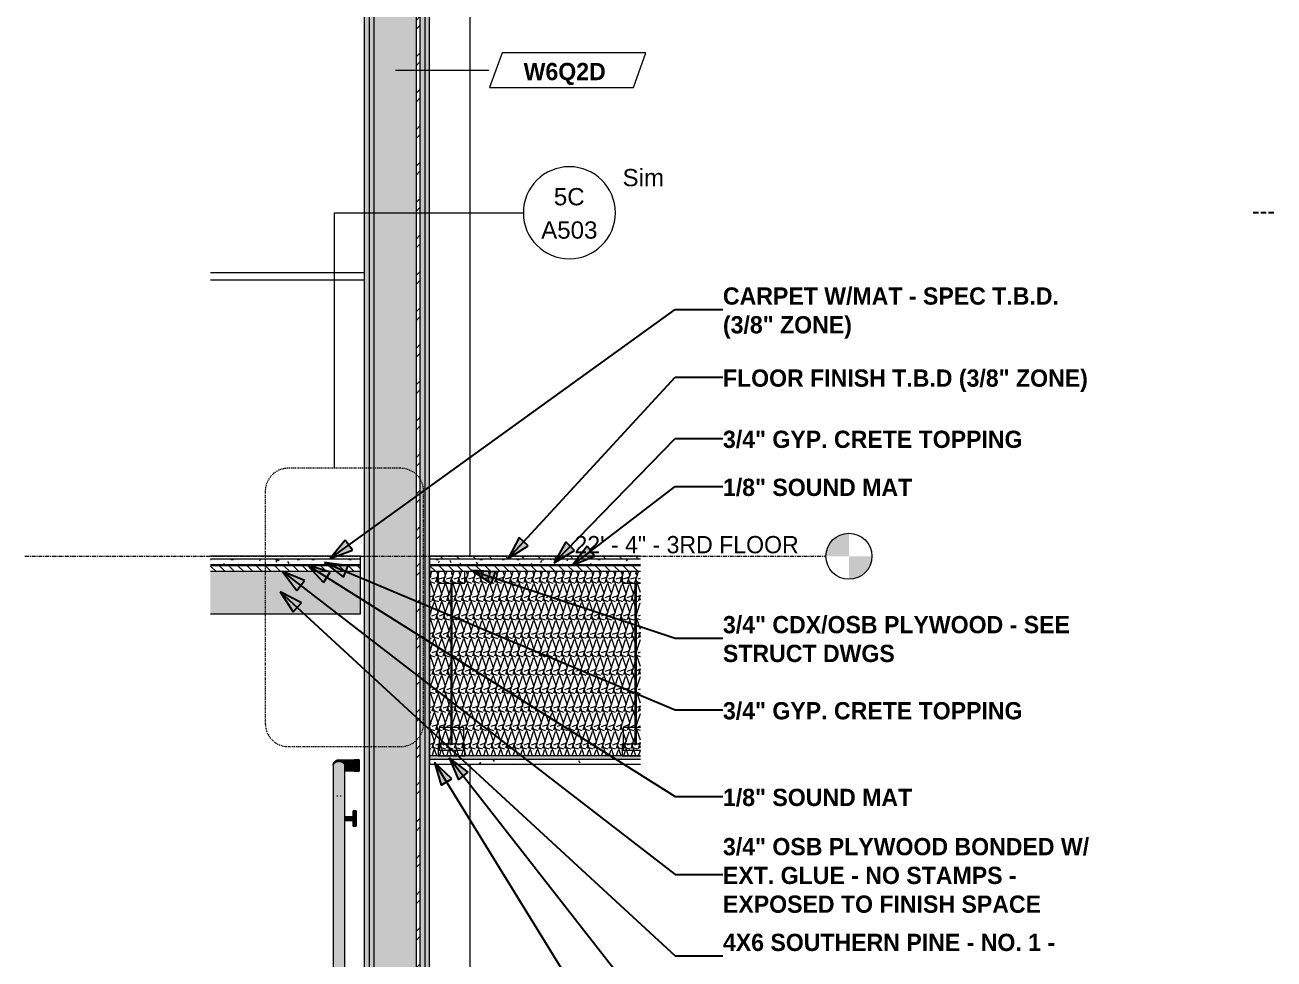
# Model space of a CAD drawing. Header units: inches. Extents: x 2469 to 3241, y -184 to 455.
# Drawn here: x 2636.8 to 2799.6, y 215.5 to 337.3 of the extents above; entities that cross this region are included whole.
import ezdxf

# ---------------------------------------------------------------- set-up
doc = ezdxf.new("R2010")
doc.units = ezdxf.units.IN
doc.header["$MEASUREMENT"] = 0
doc.linetypes.add('Dash Dot 3_16_', pattern=[0.3125, 0.1875, -0.0625, 0, -0.0625])
doc.linetypes.add('Grid Line 1_2_', pattern=[0.875, 0.5, -0.125, 0.125, -0.125])
for name, color, linetype, lineweight in [('0-3', 55, 'Continuous', 9), ('0-4', 250, 'Continuous', 5), ('A-ANNO-SYMB', 150, 'Continuous', 9), ('A-ANNO-SYMB-1', 150, 'Dash Dot 3_16_', 9), ('A-FLOR-1', 31, 'Continuous', 18), ('A-FLOR-2', 8, 'Continuous', 5), ('A-FLOR-3', 7, 'Continuous', 9), ('A-FLOR-4', 251, 'Continuous', 5), ('A-FLOR-5', 192, 'Continuous', 9), ('A-FLOR-HRAL-1', 254, 'Continuous', 9), ('A-FLOR-HRAL-2', 55, 'Continuous', 9), ('A-FLOR-HRAL-3', 41, 'Continuous', 9), ('A-FLOR-HRAL-4', 7, 'Continuous', 9), ('A-FLOR-LEVL', 51, 'Continuous', 9), ('A-FLOR-LEVL-1', 51, 'Grid Line 1_2_', 9), ('A-FLOR-MCUT-1', 7, 'Continuous', 9), ('A-FLOR-MCUT-2', 51, 'Continuous', 9), ('A-FLOR-PATT-1', 45, 'Continuous', 9), ('A-WALL-1', 7, 'Continuous', 9), ('A-WALL-2', 55, 'Continuous', 9), ('A-WALL-IDEN', 211, 'Continuous', 9), ('A-WALL-PATT-2', 45, 'Continuous', 9), ('G-ANNO-TEXT', 231, 'Continuous', 30), ('G-ANNO-TEXT-1', 231, 'Continuous', 9), ('I-WALL-2', 7, 'Continuous', 9), ('I-WALL-3', 55, 'Continuous', 9), ('Q-CASE-3', 55, 'Continuous', 9), ('S-BEAM-1', 55, 'Continuous', 9), ('S-BEAM-3', 7, 'Continuous', 9)]:
    doc.layers.add(name, color=color, linetype=linetype, lineweight=lineweight)
doc.styles.add('Arial_1', font='arial.ttf', dxfattribs={"height": 2.25})
doc.styles.add('Century Gothic', font='ufonts.com_century-gothic.ttf', dxfattribs={"height": 2.25})
doc.styles.add('Century Gothic_B', font='GOTHICB.TTF', dxfattribs={"height": 2.25})
pattern_1 = [(0, (3358.718, 67.914), (7.68, 1.92), [0.317, -5.443, 0.317, -5.443, -30.72]), (0, (3358.718, 67.914), (7.68, 1.92), [-11.52, 0.317, -11.203, 0.317, -5.443, -13.44]), (0, (3358.718, 67.914), (7.68, 1.92), [-28.8, 0.317, -3.523, 0.317, -9.283]), (120, (3361.598, 68.874), (-5.502769, 5.691075), [0.317, -5.443, 0.317, -5.443, -30.72]), (120, (3361.598, 68.874), (-5.502769, 5.691075), [-11.52, 0.317, -11.203, 0.317, -5.443, -13.44]), (120, (3361.598, 68.874), (-5.502769, 5.691075), [-28.8, 0.317, -3.523, 0.317, -9.283]), (240, (3362.558, 72.714), (-2.177231, -7.611075), [0.317, -5.443, 0.317, -5.443, -30.72]), (240, (3362.558, 72.714), (-2.177231, -7.611075), [-11.52, 0.317, -11.203, 0.317, -5.443, -13.44]), (240, (3362.558, 72.714), (-2.177231, -7.611075), [-28.8, 0.317, -3.523, 0.317, -9.283])]

# ---------------------------------------------------------------- blocks, each defined once
blk = doc.blocks.new('Railing - Handrail - Bracket-2694466-WALL SECTION - WEST STAIR - NORTH WALL')
at = {"layer": 'A-FLOR-HRAL-1'}
for points in [[(2630.69, 173.17), (2631.81, 173.17), (2631.81, 173.42), (2630.69, 173.41), (2630.69, 173.2)], [(2630.72, 172.92), (2631.81, 172.93), (2631.81, 173.17), (2630.69, 173.17), (2630.69, 172.92)], [(2632.19, 173.17), (2632.19, 174.17), (2631.81, 174.17), (2631.81, 173.17)], [(2631.94, 172.17), (2632.19, 172.17), (2632.19, 173.17), (2631.81, 173.17), (2631.81, 172.17)]]:
    blk.add_hatch(color=256, dxfattribs=at).paths.add_polyline_path(points, flags=0)
at = {"layer": 'A-FLOR-HRAL-2'}
for p, q in [((2629.69, 176.17), (2629.69, 176.05)), ((2630.19, 176.05), (2630.19, 176.17)), ((2631.81, 173.42), (2630.69, 173.42)), ((2630.69, 172.92), (2631.81, 172.92)), ((2632.19, 174.17), (2631.81, 174.17)), ((2631.81, 173.17), (2631.81, 174.17)), ((2631.81, 172.17), (2631.81, 173.17)), ((2632.19, 174.17), (2632.19, 173.17)), ((2632.19, 173.17), (2632.19, 172.17)), ((2631.81, 172.17), (2632.19, 172.17))]:
    blk.add_line(p, q, dxfattribs=at)
blk = doc.blocks.new('Railing - Handrail - Bracket-2694477-WALL SECTION - WEST STAIR - NORTH WALL')
at = {"layer": 'A-FLOR-HRAL-1'}
for points in [[(2632.19, 233.8), (2632.19, 234.8), (2631.81, 234.8), (2631.81, 233.8)], [(2630.69, 233.8), (2631.81, 233.8), (2631.81, 234.05), (2630.69, 234.04), (2630.69, 233.83)], [(2630.69, 233.55), (2631.81, 233.56), (2631.81, 233.8), (2630.69, 233.8), (2630.69, 233.56)], [(2632.19, 232.8), (2632.19, 233.8), (2631.81, 233.8), (2631.81, 232.8)]]:
    blk.add_hatch(color=256, dxfattribs=at).paths.add_polyline_path(points, flags=0)
at = {"layer": 'A-FLOR-HRAL-2'}
for p, q in [((2629.69, 236.8), (2629.69, 236.68)), ((2630.19, 236.68), (2630.19, 236.8)), ((2632.19, 234.8), (2631.81, 234.8)), ((2631.81, 233.8), (2631.81, 234.8)), ((2632.19, 234.8), (2632.19, 233.8)), ((2631.81, 234.05), (2630.69, 234.05)), ((2630.69, 233.55), (2631.81, 233.55)), ((2631.81, 232.8), (2631.81, 233.8)), ((2632.19, 233.8), (2632.19, 232.8)), ((2631.81, 232.8), (2632.19, 232.8))]:
    blk.add_line(p, q, dxfattribs=at)
blk = doc.blocks.new('Railing - Railing-2663436-WALL SECTION - WEST STAIR - NORTH WALL')
at = {"layer": 'A-FLOR-HRAL-3'}
for points in [[(2629.19, 240.53), (2629.21, 240.69), (2629.29, 240.85), (2629.41, 240.98), (2629.56, 241.08), (2629.74, 241.14), (2629.94, 241.16), (2630.13, 241.14), (2630.31, 241.08), (2630.47, 240.98), (2630.59, 240.85), (2630.66, 240.69), (2630.69, 240.53), (2630.68, 240.8), (2630.66, 240.93), (2630.57, 241.12), (2630.44, 241.27), (2630.31, 241.37), (2630.13, 241.45), (2629.94, 241.47), (2629.74, 241.45), (2629.56, 241.37), (2629.4, 241.25), (2629.29, 241.1), (2629.21, 240.92), (2629.19, 240.62)], [(2629.19, 171.67), (2629.21, 171.84), (2629.29, 171.99), (2629.41, 172.12), (2629.59, 172.23), (2629.74, 172.29), (2629.97, 172.31), (2630.13, 172.29), (2630.31, 172.22), (2630.47, 172.12), (2630.59, 172), (2630.69, 172), (2630.69, 240.53), (2630.66, 240.69), (2630.59, 240.85), (2630.47, 240.98), (2630.31, 241.08), (2630.13, 241.14), (2629.94, 241.16), (2629.74, 241.14), (2629.56, 241.08), (2629.41, 240.98), (2629.29, 240.85), (2629.21, 240.69), (2629.19, 240.53), (2629.19, 171.8)], [(2631.94, 240.72), (2631.94, 241.47), (2630.4, 241.47), (2629.94, 241.47), (2630.13, 241.45), (2630.31, 241.37), (2630.47, 241.25), (2630.6, 241.06), (2630.66, 240.92), (2630.69, 240.72), (2631.61, 240.72)], [(2632.56, 240.72), (2632.56, 241.47), (2631.94, 241.47), (2631.94, 240.72), (2632.47, 240.72)], [(2631.94, 239.97), (2631.94, 240.72), (2630.69, 240.72), (2630.69, 239.97), (2631.59, 239.97)], [(2632.56, 239.97), (2632.56, 240.72), (2631.94, 240.72), (2631.94, 239.97), (2632.47, 239.97)], [(2629.19, 171.25), (2629.21, 171.45), (2629.3, 171.64), (2629.44, 171.8), (2629.56, 171.9), (2629.74, 171.97), (2629.97, 172), (2630.58, 172), (2630.47, 172.12), (2630.31, 172.22), (2630.11, 172.29), (2629.94, 172.31), (2629.72, 172.28), (2629.56, 172.22), (2629.41, 172.12), (2629.29, 171.99), (2629.21, 171.8), (2629.19, 171.63), (2629.19, 171.29)], [(2629.94, 170.5), (2630.43, 170.5), (2631.03, 170.5), (2630.72, 170.53), (2630.43, 170.6), (2630.16, 170.74), (2629.96, 170.96), (2629.88, 171.25), (2629.19, 171.25), (2629.21, 171.05), (2629.3, 170.86), (2629.43, 170.7), (2629.59, 170.59), (2629.77, 170.52), (2629.86, 170.51)], [(2629.23, 171.25), (2629.88, 171.25), (2630.01, 171.62), (2630.34, 171.87), (2630.73, 171.98), (2631.03, 172), (2629.86, 171.99), (2629.74, 171.97), (2629.56, 171.9), (2629.38, 171.75), (2629.29, 171.63), (2629.21, 171.41), (2629.2, 171.25), (2629.21, 171.25)], [(2631.03, 170.5), (2632.56, 170.52), (2632.56, 171.98), (2631.54, 171.99), (2631.13, 172), (2630.69, 171.96), (2630.34, 171.87), (2630.01, 171.62), (2629.88, 171.25), (2629.96, 170.96), (2630.16, 170.74), (2630.45, 170.59), (2630.77, 170.52)]]:
    blk.add_hatch(color=256, dxfattribs=at).paths.add_polyline_path(points, flags=0)
at = {"layer": 'A-FLOR-HRAL-2'}
for p, q in [((2632.56, 241.47), (2631.94, 241.47)), ((2632.56, 241.47), (2632.56, 240.72)), ((2629.19, 240.53), (2629.19, 171.67)), ((2630.69, 172), (2630.69, 240.53)), ((2631.94, 239.97), (2632.56, 239.97)), ((2632.56, 240.72), (2632.56, 239.97))]:
    blk.add_line(p, q, dxfattribs=at)
at = {"layer": 'A-FLOR-HRAL-2', "flags": 128}
for points in [[(2629.19, 240.72), (2629.19, 240.75), (2629.19, 240.78), (2629.19, 240.81), (2629.2, 240.84), (2629.2, 240.87), (2629.21, 240.9), (2629.22, 240.93), (2629.22, 240.96), (2629.23, 240.99), (2629.25, 241.02), (2629.26, 241.04), (2629.27, 241.07), (2629.29, 241.1), (2629.3, 241.12), (2629.32, 241.15), (2629.33, 241.17), (2629.35, 241.2), (2629.37, 241.22), (2629.39, 241.24), (2629.41, 241.26), (2629.44, 241.28), (2629.46, 241.3), (2629.48, 241.32), (2629.51, 241.34), (2629.53, 241.35), (2629.56, 241.37), (2629.58, 241.39), (2629.61, 241.4), (2629.64, 241.41), (2629.66, 241.42), (2629.69, 241.43), (2629.72, 241.44), (2629.75, 241.45), (2629.78, 241.46), (2629.81, 241.46), (2629.84, 241.47), (2629.87, 241.47), (2629.9, 241.47), (2629.93, 241.47)], [(2629.94, 241.47), (2629.95, 241.47), (2629.96, 241.47), (2629.98, 241.47), (2629.99, 241.47), (2630.01, 241.47), (2630.04, 241.47), (2630.06, 241.47), (2630.09, 241.47), (2630.13, 241.47), (2630.16, 241.47), (2630.2, 241.47), (2630.24, 241.47), (2630.29, 241.47), (2630.33, 241.47), (2630.38, 241.47), (2630.43, 241.47), (2630.49, 241.47), (2630.54, 241.47), (2630.6, 241.47), (2630.66, 241.47), (2630.72, 241.47), (2630.79, 241.47), (2630.86, 241.47), (2630.92, 241.47), (2630.99, 241.47), (2631.06, 241.47), (2631.14, 241.47), (2631.21, 241.47), (2631.29, 241.47), (2631.36, 241.47), (2631.44, 241.47), (2631.52, 241.47), (2631.6, 241.47), (2631.68, 241.47), (2631.75, 241.47), (2631.83, 241.47), (2631.91, 241.47), (2631.94, 241.47)], [(2629.19, 240.72), (2629.19, 240.72), (2629.19, 240.72), (2629.19, 240.71), (2629.19, 240.71), (2629.19, 240.7), (2629.19, 240.69), (2629.19, 240.68), (2629.19, 240.66), (2629.19, 240.64), (2629.19, 240.63), (2629.19, 240.6), (2629.19, 240.58), (2629.19, 240.56), (2629.19, 240.53), (2629.19, 240.53)], [(2630.69, 240.53), (2630.69, 240.56), (2630.69, 240.58), (2630.69, 240.6), (2630.69, 240.62), (2630.69, 240.64), (2630.69, 240.66), (2630.69, 240.67), (2630.69, 240.69), (2630.69, 240.7), (2630.69, 240.71), (2630.69, 240.71), (2630.69, 240.72), (2630.69, 240.72), (2630.69, 240.72)], [(2631.94, 239.97), (2631.86, 239.97), (2631.78, 239.97), (2631.7, 239.97), (2631.62, 239.97), (2631.54, 239.97), (2631.46, 239.97), (2631.38, 239.97), (2631.31, 239.97), (2631.23, 239.97), (2631.16, 239.97), (2631.08, 239.97), (2631.01, 239.97), (2630.94, 239.97), (2630.87, 239.97), (2630.81, 239.97), (2630.74, 239.97), (2630.69, 239.97)], [(2629.19, 171.25), (2629.19, 171.26), (2629.19, 171.27), (2629.19, 171.29), (2629.19, 171.3), (2629.19, 171.33), (2629.19, 171.36), (2629.19, 171.39), (2629.19, 171.43), (2629.19, 171.47), (2629.19, 171.51), (2629.19, 171.56), (2629.19, 171.61), (2629.19, 171.67), (2629.19, 171.67)], [(2629.94, 170.5), (2629.91, 170.5), (2629.88, 170.5), (2629.85, 170.5), (2629.82, 170.51), (2629.8, 170.51), (2629.77, 170.52), (2629.74, 170.53), (2629.71, 170.54), (2629.68, 170.55), (2629.65, 170.56), (2629.62, 170.57), (2629.6, 170.58), (2629.57, 170.6), (2629.54, 170.61), (2629.52, 170.63), (2629.49, 170.64), (2629.47, 170.66), (2629.45, 170.68), (2629.43, 170.7), (2629.4, 170.72), (2629.38, 170.74), (2629.36, 170.77), (2629.34, 170.79), (2629.33, 170.81), (2629.31, 170.84), (2629.29, 170.86), (2629.28, 170.89), (2629.26, 170.92), (2629.25, 170.94), (2629.24, 170.97), (2629.23, 171), (2629.22, 171.03), (2629.21, 171.06), (2629.2, 171.09), (2629.2, 171.11), (2629.19, 171.14), (2629.19, 171.17), (2629.19, 171.2), (2629.19, 171.23), (2629.19, 171.25)], [(2631.12, 172), (2631.05, 172), (2630.97, 172), (2630.91, 172), (2630.84, 172), (2630.77, 172), (2630.71, 172), (2630.65, 172), (2630.59, 172), (2630.53, 172), (2630.47, 172), (2630.42, 172), (2630.37, 172), (2630.32, 172), (2630.27, 172), (2630.23, 172), (2630.19, 172), (2630.15, 172), (2630.12, 172), (2630.09, 172), (2630.06, 172), (2630.03, 172), (2630.01, 172), (2629.99, 172), (2629.97, 172), (2629.96, 172), (2629.95, 172), (2629.94, 172), (2629.94, 172), (2629.94, 172)], [(2629.94, 170.5), (2629.94, 170.5), (2629.94, 170.5), (2629.95, 170.5), (2629.96, 170.5), (2629.98, 170.5), (2629.99, 170.5), (2630.01, 170.5), (2630.04, 170.5), (2630.06, 170.5), (2630.09, 170.5), (2630.13, 170.5), (2630.16, 170.5), (2630.2, 170.5), (2630.24, 170.5), (2630.29, 170.5), (2630.33, 170.5), (2630.38, 170.5), (2630.43, 170.5), (2630.49, 170.5), (2630.54, 170.5), (2630.6, 170.5), (2630.66, 170.5), (2630.72, 170.5), (2630.79, 170.5), (2630.86, 170.5), (2630.92, 170.5), (2630.99, 170.5), (2631.06, 170.5), (2631.12, 170.5)]]:
    blk.add_lwpolyline(points, dxfattribs=at)
at = {"layer": 'A-FLOR-HRAL-4'}
for p, q in [((2632.56, 171.98), (2631.94, 171.98)), ((2632.56, 170.52), (2632.56, 171.98)), ((2631.94, 170.52), (2632.56, 170.52))]:
    blk.add_line(p, q, dxfattribs=at)
for points, knots in [([(2631.94, 171.98), (2631.87, 171.98), (2631.77, 171.98), (2631.64, 171.99), (2631.54, 171.99), (2631.44, 171.99), (2631.34, 172), (2631.25, 172), (2631.18, 172), (2631.13, 172), (2631.08, 172), (2631.01, 172), (2630.93, 172), (2630.85, 171.99), (2630.78, 171.98), (2630.73, 171.98), (2630.68, 171.97), (2630.61, 171.95), (2630.53, 171.94), (2630.44, 171.91), (2630.38, 171.89), (2630.34, 171.87), (2630.31, 171.85), (2630.28, 171.84), (2630.23, 171.81), (2630.16, 171.76), (2630.09, 171.71), (2630.04, 171.66), (2630.01, 171.62), (2629.99, 171.58), (2629.95, 171.53), (2629.92, 171.45), (2629.89, 171.36), (2629.88, 171.29), (2629.88, 171.25)], [0, 0, 0, 0, 0.083333, 0.125, 0.166667, 0.208333, 0.25, 0.291667, 0.3125, 0.333333, 0.354167, 0.375, 0.416667, 0.458333, 0.479167, 0.5, 0.520833, 0.541667, 0.583333, 0.625, 0.645833, 0.666667, 0.677083, 0.6875, 0.708333, 0.75, 0.791667, 0.8125, 0.833333, 0.854167, 0.875, 0.916667, 0.958333, 1, 1, 1, 1]), ([(2629.88, 171.25), (2629.88, 171.2), (2629.89, 171.12), (2629.92, 171.04), (2629.94, 170.99), (2629.96, 170.95), (2630, 170.9), (2630.05, 170.84), (2630.09, 170.79), (2630.13, 170.76), (2630.17, 170.73), (2630.22, 170.69), (2630.29, 170.66), (2630.35, 170.63), (2630.39, 170.61), (2630.43, 170.6), (2630.47, 170.58), (2630.51, 170.57), (2630.58, 170.55), (2630.65, 170.54), (2630.71, 170.53), (2630.76, 170.52), (2630.81, 170.51), (2630.88, 170.51), (2630.95, 170.5), (2631.03, 170.5), (2631.1, 170.5), (2631.18, 170.5), (2631.26, 170.5), (2631.33, 170.5), (2631.41, 170.51), (2631.51, 170.51), (2631.69, 170.52), (2631.84, 170.52), (2631.94, 170.52)], [0, 0, 0, 0, 0.0625, 0.09375, 0.109375, 0.125, 0.15625, 0.1875, 0.21875, 0.234375, 0.25, 0.28125, 0.3125, 0.34375, 0.359375, 0.375, 0.390625, 0.40625, 0.4375, 0.46875, 0.5, 0.515625, 0.53125, 0.5625, 0.59375, 0.625, 0.65625, 0.6875, 0.71875, 0.75, 0.78125, 0.8125, 0.875, 1, 1, 1, 1])]:
    blk.add_open_spline(points, degree=3, knots=knots, dxfattribs=at)
for name, p in [('Railing - Handrail - Bracket-2694477-WALL SECTION - WEST STAIR - NORTH WALL', (0, 0)), ('Railing - Handrail - Bracket-2694466-WALL SECTION - WEST STAIR - NORTH WALL', (0, 30.32)), ('Railing - Handrail - Bracket-2694466-WALL SECTION - WEST STAIR - NORTH WALL', (0, 0))]:
    blk.add_blockref(name, p)
blk = doc.blocks.new('top of stairs parapet wall - top of stairs parapet wall-2378366-WALL SECTION - WEST STAIR - NORTH WALL')
at = {"layer": 'Q-CASE-3'}
for p, q in [((2613.2, 305), (2633.25, 305)), ((2633.25, 304), (2613.2, 304))]:
    blk.add_line(p, q, dxfattribs=at)
blk = doc.blocks.new('CTR - 1st Phase -Stairs _ Elevators_rvt-2-WALL SECTION - WEST STAIR - NORTH WALL')
at = {"layer": 'A-FLOR-1'}
blk.add_hatch(color=256, dxfattribs=at).paths.add_polyline_path([(2632.75, 260.5), (2632.75, 266), (2613.2, 266), (2613.2, 260.5)], flags=0)
at = {"layer": 'A-FLOR-2'}
blk.add_hatch(color=256, dxfattribs=at).paths.add_polyline_path([(2632.75, 266.75), (2632.75, 266.87), (2613.2, 266.87), (2613.2, 266.75)], flags=0)
at = {"layer": 'A-FLOR-PATT-1'}
h = blk.add_hatch(dxfattribs=at)
h.set_pattern_fill('FP_21', color=256, style=0, pattern_type=2)
h.set_pattern_definition([(0, (3358.718, 67.914), (3.84, 0.96), [0.317, -2.563, 0.317, -2.563, -15.36]), (0, (3358.718, 67.914), (3.84, 0.96), [-5.76, 0.317, -5.443, 0.317, -2.563, -6.72]), (0, (3358.718, 67.914), (3.84, 0.96), [-14.4, 0.317, -1.603, 0.317, -4.483]), (120, (3360.158, 68.394), (-2.7513844, 2.8455376), [0.317, -2.563, 0.317, -2.563, -15.36]), (120, (3360.158, 68.394), (-2.7513844, 2.8455376), [-5.76, 0.317, -5.443, 0.317, -2.563, -6.72]), (120, (3360.158, 68.394), (-2.7513844, 2.8455376), [-14.4, 0.317, -1.603, 0.317, -4.483]), (240, (3360.638, 70.314), (-1.0886156, -3.8055376), [0.317, -2.563, 0.317, -2.563, -15.36]), (240, (3360.638, 70.314), (-1.0886156, -3.8055376), [-5.76, 0.317, -5.443, 0.317, -2.563, -6.72]), (240, (3360.638, 70.314), (-1.0886156, -3.8055376), [-14.4, 0.317, -1.603, 0.317, -4.483])])
h.paths.add_polyline_path([(2632.75, 266.87), (2632.75, 267.62), (2613.2, 267.62), (2613.2, 266.87)], flags=0)
h = blk.add_hatch(dxfattribs=at)
h.set_pattern_fill('FP_22', color=256, style=0, pattern_type=2)
h.set_pattern_definition([(0, (3358.718, 67.914), (0, 1.2), []), (315, (3358.718, 67.914), (1.1992531, 0), [1.696, -1.696]), (45, (3358.718, 67.914), (1.1992531, 0), [1.696, -1.696])])
h.paths.add_polyline_path([(2632.75, 266), (2632.75, 266.75), (2613.2, 266.75), (2613.2, 266)], flags=0)
at = {"layer": 'A-WALL-PATT-2'}
h = blk.add_hatch(dxfattribs=at)
h.set_pattern_fill('FP_19', color=256, style=0, pattern_type=2)
h.set_pattern_definition(pattern_1)
h.paths.add_polyline_path([(2633.87, 0), (2633.87, 402.33), (2633.25, 402.33), (2633.25, 0)], flags=0)
h = blk.add_hatch(dxfattribs=at)
h.set_pattern_fill('FP_19', color=256, style=0, pattern_type=2)
h.set_pattern_definition(pattern_1)
h.paths.add_polyline_path([(2634.22, 0), (2634.5, 0), (2634.5, 402.33), (2633.87, 402.33), (2633.87, 0)], flags=0)
h = blk.add_hatch(dxfattribs=at)
h.set_pattern_fill('FP_23', color=256, style=0, pattern_type=2)
h.set_pattern_definition([(161.57, (3358.838, 68.034), (-0.9603837, -0.00039918), [0, -6.83, 0.758, 0]), (18.43, (3358.598, 68.034), (-0.9603837, 0.00039918), [0, -6.83, 0.758, 0]), (108.43, (3358.838, 68.034), (0.47951018, -2.4005264), [2.276, -5.312]), (71.57, (3358.598, 68.034), (0.47951018, 2.4005264), [2.276, -5.312])])
h.paths.add_polyline_path([(2634.5, -3), (2640, -3), (2640, 402.33), (2634.5, 402.33), (2634.5, -2.81)], flags=0)
h = blk.add_hatch(dxfattribs=at)
h.set_pattern_fill('FP_26', color=256, style=0, pattern_type=2)
h.set_pattern_definition([(45, (3358.718, 67.914), (-2.375879, 2.375879), []), (45, (3358.718, 71.514), (-2.375879, 2.375879), [])])
h.paths.add_polyline_path([(2640, 0.37), (2640.5, 0.37), (2640.5, 107.62), (2640, 107.62), (2640, 8.08)], flags=0)
h.paths.add_polyline_path([(2640.5, 136), (2640.5, 402.33), (2640, 402.33), (2640, 136), (2640.01, 136)], flags=0)
h = blk.add_hatch(dxfattribs=at)
h.set_pattern_fill('FP_19', color=256, style=0, pattern_type=2)
h.set_pattern_definition(pattern_1)
h.paths.add_polyline_path([(2640.5, 0), (2641.12, 0), (2641.12, 107.62), (2640.5, 107.62), (2640.5, 8.08)], flags=0)
h.paths.add_polyline_path([(2641.12, 136), (2641.12, 402.33), (2640.5, 402.33), (2640.5, 136)], flags=0)
h = blk.add_hatch(dxfattribs=at)
h.set_pattern_fill('FP_19', color=256, style=0, pattern_type=2)
h.set_pattern_definition(pattern_1)
h.paths.add_polyline_path([(2641.23, 0), (2641.75, 0), (2641.75, 107.62), (2641.12, 107.62), (2641.12, 0)], flags=0)
h.paths.add_polyline_path([(2641.12, 136), (2641.75, 136), (2641.75, 402.33), (2641.12, 402.33), (2641.12, 140.96)], flags=0)
at = {"layer": 'A-FLOR-3'}
for p, q in [((2632.75, 268), (2613.2, 268)), ((2632.75, 260.5), (2632.75, 268)), ((2613.2, 260.5), (2632.75, 260.5))]:
    blk.add_line(p, q, dxfattribs=at)
at = {"layer": 'A-FLOR-MCUT-1'}
for p, q in [((2632.75, 267.62), (2613.2, 267.62)), ((2632.75, 266.87), (2613.2, 266.87)), ((2632.75, 266.75), (2613.2, 266.75)), ((2632.75, 266), (2613.2, 266))]:
    blk.add_line(p, q, dxfattribs=at)
at = {"layer": 'A-WALL-1'}
for p, q in [((2633.87, 402.33), (2633.87, -3)), ((2634.5, 402.33), (2634.5, -3)), ((2640, 402.33), (2640, 136)), ((2640.5, 402.33), (2640.5, 136)), ((2641.12, 402.33), (2641.12, 136))]:
    blk.add_line(p, q, dxfattribs=at)
at = {"layer": 'I-WALL-2'}
for p, q in [((2633.25, 402.33), (2633.25, -3)), ((2641.75, 136), (2641.75, 402.33))]:
    blk.add_line(p, q, dxfattribs=at)
at = {"layer": 'I-WALL-3'}
for p, q in [((2633.25, 304), (2613.2, 304)), ((2632.75, 268), (2633.25, 268))]:
    blk.add_line(p, q, dxfattribs=at)
at = {"layer": '0-3'}
for name in ['top of stairs parapet wall - top of stairs parapet wall-2378366-WALL SECTION - WEST STAIR - NORTH WALL', 'Railing - Railing-2663436-WALL SECTION - WEST STAIR - NORTH WALL']:
    blk.add_blockref(name, (0, 0), dxfattribs=at)
blk = doc.blocks.new('TRUSS - 24_-2435176-WALL SECTION - WEST STAIR - NORTH WALL')
at = {"layer": 'S-BEAM-1'}
for p, q in [((2644.55, 265.75), (2644.67, 265.75)), ((2644.55, 243.5), (2644.55, 264.5)), ((2644.67, 264.5), (2644.67, 243.5))]:
    blk.add_line(p, q, dxfattribs=at)
at = {"layer": 'S-BEAM-3'}
for p, q in [((2646.36, 266), (2642.86, 266)), ((2642.86, 266), (2642.86, 264.5)), ((2646.36, 264.5), (2646.36, 266)), ((2642.86, 264.5), (2646.36, 264.5)), ((2646.24, 245.68), (2642.99, 245.68)), ((2642.99, 245.68), (2642.99, 242.72)), ((2646.24, 242.72), (2646.24, 245.68)), ((2646.36, 243.5), (2642.86, 243.5)), ((2642.86, 243.5), (2642.86, 242)), ((2642.99, 242.72), (2646.24, 242.72)), ((2646.36, 242), (2646.36, 243.5)), ((2642.86, 242), (2646.36, 242))]:
    blk.add_line(p, q, dxfattribs=at)
blk = doc.blocks.new('TRUSS - 24_-V8-WALL SECTION - WEST STAIR - NORTH WALL')
at = {"layer": 'S-BEAM-1'}
for p, q in [((2668.55, 265.75), (2668.67, 265.75)), ((2668.55, 243.5), (2668.55, 264.5)), ((2668.67, 264.5), (2668.67, 243.5))]:
    blk.add_line(p, q, dxfattribs=at)
at = {"layer": 'S-BEAM-3'}
for p, q in [((2669.26, 266), (2666.86, 266)), ((2666.86, 266), (2666.86, 264.5)), ((2666.86, 264.5), (2669.26, 264.5)), ((2669.26, 245.68), (2666.99, 245.68)), ((2666.99, 245.68), (2666.99, 242.72)), ((2669.26, 243.5), (2666.86, 243.5)), ((2666.86, 243.5), (2666.86, 242)), ((2666.99, 242.72), (2669.26, 242.72)), ((2666.86, 242), (2669.26, 242))]:
    blk.add_line(p, q, dxfattribs=at)
blk = doc.blocks.new('CTR - 1st Phase - Structure_rvt-2-WALL SECTION - WEST STAIR - NORTH WALL')
at = {"layer": '0-3'}
for name in ['TRUSS - 24_-2435176-WALL SECTION - WEST STAIR - NORTH WALL', 'TRUSS - 24_-V8-WALL SECTION - WEST STAIR - NORTH WALL']:
    blk.add_blockref(name, (0, 0), dxfattribs=at)
blk = doc.blocks.new('Level - Level Head - Circle-50818-WALL SECTION - WEST STAIR - NORTH WALL')
at = {"layer": 'A-FLOR-LEVL'}
h = blk.add_hatch(color=256, dxfattribs=at)
edge = h.paths.add_edge_path(flags=0)
edge.add_line((2696.42, 0), (2693.42, 0))
edge.add_arc((2696.42, 0), 3, 90, 180, ccw=False)
edge.add_line((2696.42, 3), (2696.42, 0))
h = blk.add_hatch(color=256, dxfattribs=at)
edge = h.paths.add_edge_path(flags=0)
edge.add_line((2696.42, -3), (2696.42, 0))
edge.add_line((2696.42, 0), (2699.42, 0))
edge.add_arc((2696.42, 0), 3, 270, 360, ccw=False)
blk.add_circle((2696.42, 0), 3, dxfattribs=at)
blk = doc.blocks.new('Section - Callout Head-565430-WALL SECTION - WEST STAIR - NORTH WALL')
at = {"layer": 'A-ANNO-SYMB'}
for start, end in [(0, 180), (180, 360)]:
    blk.add_arc((2659.98, 312.78), 6, start, end, dxfattribs=at)
at = {"layer": 'A-ANNO-SYMB', "insert": (2748.96, 314.18), "char_height": 2.25, "width": 3.8632, "attachment_point": 1, "style": 'Century Gothic'}
blk.add_mtext('---', dxfattribs=at)
blk = doc.blocks.new('Wall Tag - Arch Wall-3269662-WALL SECTION - WEST STAIR - NORTH WALL')
at = {"layer": 'A-WALL-IDEN'}
for p, q in [((2654.02, 208.16), (2652.38, 203.66)), ((2672.75, 208.16), (2654.02, 208.16)), ((2671.11, 203.66), (2672.75, 208.16)), ((2652.38, 203.66), (2671.11, 203.66))]:
    blk.add_line(p, q, dxfattribs=at)

msp = doc.modelspace()

# ---------------------------------------------------------------- hatches: boundary and pattern name
at = {"layer": 'A-FLOR-2'}
msp.add_hatch(color=256, dxfattribs=at).paths.add_polyline_path([(2694.801786, 266.75), (2717.071247, 266.752827), (2717.071247, 266.875), (2689.564286, 266.875), (2689.564286, 266.75)], flags=0)
at = {"layer": 'A-FLOR-4'}
msp.add_hatch(color=256, dxfattribs=at).paths.add_polyline_path([(2710.064247, 241.5), (2717.071247, 241.5), (2717.071247, 242), (2689.564286, 242), (2689.564286, 241.5), (2703.057247, 241.5)], flags=0)
at = {"layer": 'A-FLOR-PATT-1'}
h = msp.add_hatch(dxfattribs=at)
h.set_pattern_fill('FP_20', color=256, style=0, pattern_type=2)
h.set_pattern_definition([(135, (3406.5335, 67.914), (-1.0606602, -1.0606602), [])])
h.paths.add_polyline_path([(2703.057247, 267.625), (2717.071247, 267.633481), (2717.071247, 268), (2689.564286, 268), (2689.564286, 267.625), (2696.050247, 267.625)], flags=0)
h = msp.add_hatch(dxfattribs=at)
h.set_pattern_fill('FP_21', color=256, style=0, pattern_type=2)
h.set_pattern_definition([(0, (3406.53355, 67.914), (3.84, 0.96), [0.317, -2.563, 0.317, -2.563, -15.36]), (0, (3406.53355, 67.914), (3.84, 0.96), [-5.76, 0.317, -5.443, 0.317, -2.563, -6.72]), (0, (3406.53355, 67.914), (3.84, 0.96), [-14.4, 0.317, -1.603, 0.317, -4.483]), (120, (3407.97355, 68.394), (-2.7513844, 2.8455376), [0.317, -2.563, 0.317, -2.563, -15.36]), (120, (3407.97355, 68.394), (-2.7513844, 2.8455376), [-5.76, 0.317, -5.443, 0.317, -2.563, -6.72]), (120, (3407.97355, 68.394), (-2.7513844, 2.8455376), [-14.4, 0.317, -1.603, 0.317, -4.483]), (240, (3408.45355, 70.314), (-1.0886156, -3.8055376), [0.317, -2.563, 0.317, -2.563, -15.36]), (240, (3408.45355, 70.314), (-1.0886156, -3.8055376), [-5.76, 0.317, -5.443, 0.317, -2.563, -6.72]), (240, (3408.45355, 70.314), (-1.0886156, -3.8055376), [-14.4, 0.317, -1.603, 0.317, -4.483])])
h.paths.add_polyline_path([(2717.071247, 266.875), (2717.071247, 267.625), (2689.564286, 267.625), (2689.564286, 266.875), (2703.057247, 266.875)], flags=0)
h = msp.add_hatch(dxfattribs=at)
h.set_pattern_fill('FP_22', color=256, style=0, pattern_type=2)
h.set_pattern_definition([(0, (3406.5335, 67.914), (0, 1.2), []), (315, (3406.53355, 67.914), (1.1992531, 0), [1.696, -1.696]), (45, (3406.53355, 67.914), (1.1992531, 0), [1.696, -1.696])])
h.paths.add_polyline_path([(2696.050247, 266), (2717.071247, 266), (2717.071247, 266.75), (2689.564286, 266.75), (2689.564286, 266), (2694.801786, 266)], flags=0)
h = msp.add_hatch(dxfattribs=at)
h.set_pattern_fill('FP_23', color=256, style=0, pattern_type=2)
h.set_pattern_definition([(161.57, (3406.65355, 68.034), (-0.9603837, -0.00039918), [0, -6.83, 0.758, 0]), (18.43, (3406.41355, 68.034), (-0.9603837, 0.00039918), [0, -6.83, 0.758, 0]), (108.43, (3406.65355, 68.034), (0.47951018, -2.4005264), [2.276, -5.312]), (71.57, (3406.41355, 68.034), (0.47951018, 2.4005264), [2.276, -5.312])])
h.paths.add_polyline_path([(2689.564286, 242), (2717.071247, 242), (2717.071247, 266), (2689.564286, 266), (2689.564286, 245.361589)], flags=0)
h = msp.add_hatch(dxfattribs=at)
h.set_pattern_fill('FP_19', color=256, style=0, pattern_type=2)
h.set_pattern_definition([(0, (3406.5335, 67.914), (7.68, 1.92), [0.317, -5.443, 0.317, -5.443, -30.72]), (0, (3406.5335, 67.914), (7.68, 1.92), [-11.52, 0.317, -11.203, 0.317, -5.443, -13.44]), (0, (3406.5335, 67.914), (7.68, 1.92), [-28.8, 0.317, -3.523, 0.317, -9.283]), (120, (3409.4135, 68.874), (-5.502769, 5.691075), [0.317, -5.443, 0.317, -5.443, -30.72]), (120, (3409.4135, 68.874), (-5.502769, 5.691075), [-11.52, 0.317, -11.203, 0.317, -5.443, -13.44]), (120, (3409.4135, 68.874), (-5.502769, 5.691075), [-28.8, 0.317, -3.523, 0.317, -9.283]), (240, (3410.3735, 72.714), (-2.177231, -7.611075), [0.317, -5.443, 0.317, -5.443, -30.72]), (240, (3410.3735, 72.714), (-2.177231, -7.611075), [-11.52, 0.317, -11.203, 0.317, -5.443, -13.44]), (240, (3410.3735, 72.714), (-2.177231, -7.611075), [-28.8, 0.317, -3.523, 0.317, -9.283])])
h.paths.add_polyline_path([(2696.050247, 240.875), (2717.071247, 240.875), (2717.071247, 241.5), (2689.564286, 241.5), (2689.564286, 240.875), (2694.801786, 240.875)], flags=0)
at = {"layer": 'G-ANNO-TEXT'}
for points in [[(2699.820923, 267.705306), (2702.444137, 269.36811), (2701.261291, 270.456944)], [(2676.60382, 267.705306), (2679.506803, 268.809328), (2678.565866, 270.112908)], [(2705.805777, 267.160102), (2708.474486, 268.748863), (2707.322567, 269.870364)], [(2708.208652, 266.833058), (2711.077568, 268.022803), (2710.098334, 269.297865)], [(2675.888719, 267.18746), (2678.343095, 265.284249), (2678.965876, 266.766419)], [(2670.395487, 266.016358), (2672.279669, 263.547344), (2673.261743, 264.82022)], [(2673.646271, 266.839805), (2675.75783, 264.562199), (2676.613738, 265.923119)], [(2695.059674, 266.147951), (2697.653173, 264.43917), (2698.160101, 265.964853)], [(2670.116354, 263.364595), (2671.777183, 260.74013), (2672.866907, 261.922156)], [(2690.202536, 241.12018), (2691.09368, 238.144943), (2692.461908, 238.989122)], [(2692.143233, 241.71604), (2693.356094, 238.856821), (2694.623212, 239.846314)]]:
    msp.add_hatch(color=256, dxfattribs=at).paths.add_polyline_path(points, flags=0)

# ---------------------------------------------------------------- linework, layer by layer
at = {"layer": 'A-ANNO-SYMB'}
for p, q in [((2677.180358, 312.776727), (2701.800431, 312.776727)), ((2677.180358, 279.472867), (2677.180358, 312.776727))]:
    msp.add_line(p, q, dxfattribs=at)
at = {"layer": 'A-ANNO-SYMB-1'}
for p, q in [((2685.800578, 279.472867), (2671.154304, 279.472867)), ((2668.154304, 276.472867), (2668.154304, 246.181591)), ((2688.800578, 246.181591), (2688.800578, 276.472867)), ((2671.154304, 243.181591), (2685.800578, 243.181591))]:
    msp.add_line(p, q, dxfattribs=at)
for centre, start, end in [((2671.154304, 276.472867), 90, 180), ((2685.800578, 276.472867), 0, 90), ((2671.154304, 246.181591), 180, 270), ((2685.800578, 246.181591), 270, 0)]:
    msp.add_arc(centre, 3, start, end, dxfattribs=at)
at = {"layer": 'A-FLOR-5'}
for p, q in [((2717.071247, 268), (2689.564286, 268)), ((2689.564286, 268), (2689.564286, 240.875)), ((2689.564286, 240.875), (2717.071247, 240.875))]:
    msp.add_line(p, q, dxfattribs=at)
at = {"layer": 'A-FLOR-LEVL-1'}
msp.add_line((2636.833133, 268), (2741.238107, 268), dxfattribs=at)
at = {"layer": 'A-FLOR-MCUT-2'}
for p, q in [((2717.071247, 267.625), (2689.564286, 267.625)), ((2717.071247, 266.875), (2689.564286, 266.875)), ((2717.071247, 266.75), (2689.564286, 266.75)), ((2717.071247, 266), (2689.564286, 266)), ((2717.071247, 242), (2689.564286, 242)), ((2717.071247, 241.5), (2689.564286, 241.5))]:
    msp.add_line(p, q, dxfattribs=at)
at = {"layer": 'A-WALL-2'}
for p, q in [((2694.801786, 372.874982), (2694.801786, 268)), ((2694.801786, 240.875), (2694.801786, 136))]:
    msp.add_line(p, q, dxfattribs=at)
at = {"layer": 'A-WALL-IDEN'}
for p, q in [((2685.150982, 331.379426), (2690.454507, 331.379426)), ((2690.454507, 331.379426), (2697.293263, 331.379426))]:
    msp.add_line(p, q, dxfattribs=at)
at = {"layer": 'G-ANNO-TEXT'}
for p, q in [((2676.60382, 267.705306), (2721.588312, 300.175544)), ((2721.588312, 300.175544), (2727.814373, 300.175544)), ((2699.820923, 267.705306), (2721.588312, 291.352144)), ((2721.588312, 291.352144), (2727.814373, 291.352144)), ((2705.805777, 267.160102), (2721.588312, 283.370711)), ((2721.588312, 283.370711), (2727.814373, 283.370711)), ((2708.208652, 266.833058), (2721.588312, 277.108494)), ((2721.588312, 277.108494), (2727.814373, 277.108494)), ((2701.261291, 270.456944), (2699.820923, 267.705306)), ((2702.444137, 269.36811), (2701.261291, 270.456944)), ((2678.565866, 270.112908), (2676.60382, 267.705306)), ((2676.60382, 267.705306), (2679.506803, 268.809328)), ((2679.506803, 268.809328), (2678.565866, 270.112908)), ((2699.820923, 267.705306), (2702.444137, 269.36811)), ((2707.322567, 269.870364), (2705.805777, 267.160102)), ((2705.805777, 267.160102), (2708.474486, 268.748863)), ((2708.474486, 268.748863), (2707.322567, 269.870364)), ((2710.098334, 269.297865), (2708.208652, 266.833058)), ((2711.077568, 268.022803), (2710.098334, 269.297865)), ((2675.888719, 267.18746), (2678.343095, 265.284249)), ((2678.965876, 266.766419), (2675.888719, 267.18746)), ((2675.888719, 267.18746), (2721.588312, 247.985304)), ((2708.208652, 266.833058), (2711.077568, 268.022803)), ((2670.395487, 266.016358), (2672.279669, 263.547344)), ((2673.261743, 264.82022), (2670.395487, 266.016358)), ((2670.395487, 266.016358), (2721.588312, 226.519051)), ((2673.646271, 266.839805), (2675.75783, 264.562199)), ((2676.613738, 265.923119), (2673.646271, 266.839805)), ((2673.646271, 266.839805), (2721.588312, 236.688173)), ((2675.75783, 264.562199), (2676.613738, 265.923119)), ((2678.343095, 265.284249), (2678.965876, 266.766419)), ((2695.059674, 266.147951), (2697.653173, 264.43917)), ((2698.160101, 265.964853), (2695.059674, 266.147951)), ((2695.059674, 266.147951), (2721.588312, 257.33347)), ((2697.653173, 264.43917), (2698.160101, 265.964853)), ((2672.279669, 263.547344), (2673.261743, 264.82022)), ((2670.116354, 263.364595), (2671.777183, 260.74013)), ((2672.866907, 261.922156), (2670.116354, 263.364595)), ((2670.116354, 263.364595), (2721.588312, 215.912001)), ((2671.777183, 260.74013), (2672.866907, 261.922156)), ((2721.588312, 257.33347), (2727.814373, 257.33347)), ((2721.588312, 247.985304), (2727.814373, 247.985304)), ((2690.202536, 241.12018), (2691.09368, 238.144943)), ((2692.461908, 238.989122), (2690.202536, 241.12018)), ((2690.202536, 241.12018), (2721.588312, 190.250723)), ((2692.143233, 241.71604), (2693.356094, 238.856821)), ((2694.623212, 239.846314), (2692.143233, 241.71604)), ((2692.143233, 241.71604), (2721.588312, 204.009516)), ((2693.356094, 238.856821), (2694.623212, 239.846314)), ((2691.09368, 238.144943), (2692.461908, 238.989122)), ((2721.588312, 236.688173), (2727.814373, 236.688173)), ((2721.588312, 226.519051), (2727.814373, 226.519051)), ((2721.588312, 215.912001), (2727.814373, 215.912001))]:
    msp.add_line(p, q, dxfattribs=at)

# ---------------------------------------------------------------- block references
at = {"layer": '0-4'}
for name in ['CTR - 1st Phase -Stairs _ Elevators_rvt-2-WALL SECTION - WEST STAIR - NORTH WALL', 'CTR - 1st Phase - Structure_rvt-2-WALL SECTION - WEST STAIR - NORTH WALL']:
    msp.add_blockref(name, (47.81555, 0), dxfattribs=at)
at = {"layer": 'A-ANNO-SYMB'}
msp.add_blockref('Section - Callout Head-565430-WALL SECTION - WEST STAIR - NORTH WALL', (47.81555, 0), dxfattribs=at)
at = {"layer": 'A-FLOR-LEVL'}
msp.add_blockref('Level - Level Head - Circle-50818-WALL SECTION - WEST STAIR - NORTH WALL', (47.81555, 268), dxfattribs=at)
at = {"layer": 'A-WALL-IDEN'}
msp.add_blockref('Wall Tag - Arch Wall-3269662-WALL SECTION - WEST STAIR - NORTH WALL', (45.02422, 125.470243), dxfattribs=at)

# ---------------------------------------------------------------- texts
at = {"layer": 'A-ANNO-SYMB', "char_height": 2.25, "attachment_point": 1, "style": 'Arial_1'}
for s, insert, width in [('Sim', (2714.728438, 318.488997), 6.666), ('5C', (2705.77047, 316.001538), 4.92375), ('A503', (2704.116927, 311.655485), 8.9385)]:
    msp.add_mtext(s, dxfattribs=dict(at, insert=insert, width=width))
at = {"layer": 'A-FLOR-LEVL', "insert": (2708.457251, 270.637696), "char_height": 2.25, "width": 36.28425, "attachment_point": 1, "style": 'Century Gothic'}
msp.add_mtext('22\' - 4" - 3RD FLOOR', dxfattribs=at)
at = {"layer": 'A-WALL-IDEN', "insert": (2701.83522, 332.315076), "char_height": 2.25, "width": 13.86225, "attachment_point": 1, "style": 'Century Gothic_B'}
msp.add_mtext('W6Q2D', dxfattribs=at)
at = {"layer": 'G-ANNO-TEXT-1', "char_height": 2.25, "attachment_point": 1, "style": 'Century Gothic_B'}
for s, insert, width in [('CARPET W/MAT - SPEC T.B.D.', (2727.814373, 303.051725), 52.116), ('(3/8" ZONE)', (2727.814373, 299.301725), 21.58875), ('FLOOR FINISH T.B.D (3/8" ZONE)', (2727.814373, 292.352734), 57.267), ('3/4" GYP. CRETE TOPPING', (2727.814373, 284.371301), 47.04075), ('1/8" SOUND MAT', (2727.814373, 278.109084), 30.98175), ('3/4" CDX/OSB PLYWOOD - SEE', (2727.814373, 260.209651), 56.2065), ('STRUCT DWGS', (2727.814373, 256.459651), 25.6035), ('3/4" GYP. CRETE TOPPING', (2727.814373, 248.985894), 47.04075), ('1/8" SOUND MAT', (2727.814373, 237.688764), 30.98175), ('3/4" OSB PLYWOOD BONDED W/', (2727.814373, 231.270823), 59.46375), ('EXT. GLUE - NO STAMPS -', (2727.814373, 227.520823), 45.67725), ('EXPOSED TO FINISH SPACE', (2727.814373, 223.770823), 48.70725), ('4X6 SOUTHERN PINE - NO. 1 -', (2727.814373, 218.788182), 53.40375)]:
    msp.add_mtext(s, dxfattribs=dict(at, insert=insert, width=width))

doc.saveas('drawing.dxf')
